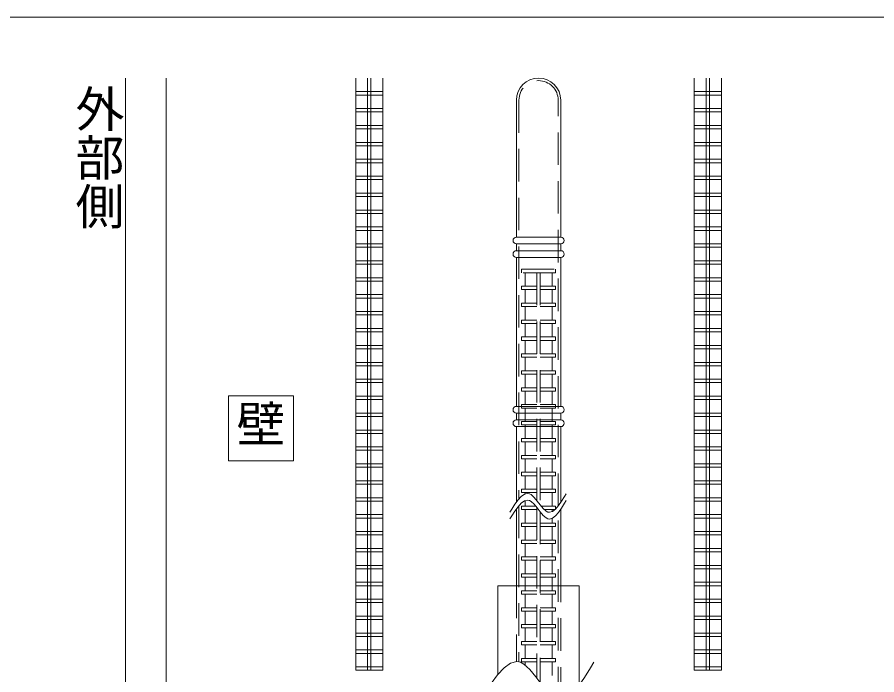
# Model space of a CAD drawing. Units: millimetres, scale not verified. Extents: x -1603 to 1603, y -1111 to 1111.
# Drawn here: x 1119.3 to 1373.2, y -734.3 to -540 of the extents above; entities that cross this region are included whole.
import ezdxf
from ezdxf.enums import TextEntityAlignment as Align

# ---------------------------------------------------------------- set-up
doc = ezdxf.new("R2010")
doc.units = ezdxf.units.MM
doc.header["$LTSCALE"] = 8
doc.linetypes.add('DASHED1', pattern=[1.8, 1.2, -0.6])
doc.layers.add('1-0_', color=7, linetype='Continuous', lineweight=9)
doc.layers.add('4-0_通り芯', color=5, linetype='Continuous', lineweight=9)
doc.styles.add('@ＭＳ ゴシック', font='')
doc.styles.add('ＭＳ ゴシック', font='')
doc.styles.get('@ＭＳ ゴシック').set_extended_font_data('@MS Gothic')
doc.styles.get('ＭＳ ゴシック').set_extended_font_data('MS Gothic')

msp = doc.modelspace()

# ---------------------------------------------------------------- linework, layer by layer
at = {"layer": '1-0_'}
msp.add_line((40, -540), (1520, -540), dxfattribs=at)
at = {"layer": '4-0_通り芯', "color": 7}
for p, q in [((1163.333, -558), (1163.333, -763)), ((1200.933, -651.878), (1181.733, -651.878)), ((1200.933, -671.078), (1200.933, -651.878)), ((1285.333, -708), (1261.333, -708)), ((1261.333, -708), (1261.333, -734.247)), ((1285.333, -708), (1285.333, -737.388))]:
    msp.add_line(p, q, dxfattribs=at)
at = {"layer": '4-0_通り芯', "color": 4}
for p, q in [((1219.333, -733), (1219.333, -558)), ((1222.833, -733), (1222.833, -558)), ((1223.833, -733), (1223.833, -558)), ((1227.333, -733), (1227.333, -558)), ((1319.333, -733), (1319.333, -558)), ((1322.833, -733), (1322.833, -558)), ((1323.833, -733), (1323.833, -558)), ((1327.333, -733), (1327.333, -558))]:
    msp.add_line(p, q, dxfattribs=at)
at = {"layer": '4-0_通り芯'}
for p, q in [((1227.333, -562), (1219.333, -562)), ((1219.333, -563), (1227.333, -563)), ((1319.333, -562), (1327.333, -562)), ((1327.333, -563), (1319.333, -563)), ((1227.333, -567), (1219.333, -567)), ((1219.333, -568), (1227.333, -568)), ((1319.333, -567), (1327.333, -567)), ((1327.333, -568), (1319.333, -568)), ((1227.333, -572), (1219.333, -572)), ((1219.333, -573), (1227.333, -573)), ((1319.333, -572), (1327.333, -572)), ((1327.333, -573), (1319.333, -573)), ((1227.333, -577), (1219.333, -577)), ((1219.333, -578), (1227.333, -578)), ((1319.333, -577), (1327.333, -577)), ((1327.333, -578), (1319.333, -578)), ((1227.333, -582), (1219.333, -582)), ((1219.333, -583), (1227.333, -583)), ((1319.333, -582), (1327.333, -582)), ((1327.333, -583), (1319.333, -583)), ((1227.333, -587), (1219.333, -587)), ((1219.333, -588), (1227.333, -588)), ((1319.333, -587), (1327.333, -587)), ((1327.333, -588), (1319.333, -588)), ((1227.333, -592), (1219.333, -592)), ((1219.333, -593), (1227.333, -593)), ((1319.333, -592), (1327.333, -592)), ((1327.333, -593), (1319.333, -593)), ((1227.333, -597), (1219.333, -597)), ((1219.333, -598), (1227.333, -598)), ((1319.333, -597), (1327.333, -597)), ((1327.333, -598), (1319.333, -598)), ((1227.333, -602), (1219.333, -602)), ((1219.333, -603), (1227.333, -603)), ((1319.333, -602), (1327.333, -602)), ((1327.333, -603), (1319.333, -603)), ((1227.333, -607), (1219.333, -607)), ((1219.333, -608), (1227.333, -608)), ((1319.333, -607), (1327.333, -607)), ((1327.333, -608), (1319.333, -608)), ((1227.333, -612), (1219.333, -612)), ((1219.333, -613), (1227.333, -613)), ((1319.333, -612), (1327.333, -612)), ((1327.333, -613), (1319.333, -613)), ((1227.333, -617), (1219.333, -617)), ((1219.333, -618), (1227.333, -618)), ((1319.333, -617), (1327.333, -617)), ((1327.333, -618), (1319.333, -618)), ((1227.333, -622), (1219.333, -622)), ((1319.333, -622), (1327.333, -622)), ((1219.333, -623), (1227.333, -623)), ((1327.333, -623), (1319.333, -623)), ((1227.333, -627), (1219.333, -627)), ((1319.333, -627), (1327.333, -627)), ((1219.333, -628), (1227.333, -628)), ((1327.333, -628), (1319.333, -628)), ((1227.333, -632), (1219.333, -632)), ((1319.333, -632), (1327.333, -632)), ((1219.333, -633), (1227.333, -633)), ((1327.333, -633), (1319.333, -633)), ((1227.333, -637), (1219.333, -637)), ((1319.333, -637), (1327.333, -637)), ((1219.333, -638), (1227.333, -638)), ((1327.333, -638), (1319.333, -638)), ((1227.333, -642), (1219.333, -642)), ((1319.333, -642), (1327.333, -642)), ((1219.333, -643), (1227.333, -643)), ((1327.333, -643), (1319.333, -643)), ((1227.333, -647), (1219.333, -647)), ((1319.333, -647), (1327.333, -647)), ((1219.333, -648), (1227.333, -648)), ((1327.333, -648), (1319.333, -648)), ((1227.333, -652), (1219.333, -652)), ((1319.333, -652), (1327.333, -652)), ((1219.333, -653), (1227.333, -653)), ((1327.333, -653), (1319.333, -653)), ((1227.333, -657), (1219.333, -657)), ((1319.333, -657), (1327.333, -657)), ((1219.333, -658), (1227.333, -658)), ((1327.333, -658), (1319.333, -658)), ((1227.333, -662), (1219.333, -662)), ((1319.333, -662), (1327.333, -662)), ((1219.333, -663), (1227.333, -663)), ((1327.333, -663), (1319.333, -663)), ((1227.333, -667), (1219.333, -667)), ((1319.333, -667), (1327.333, -667)), ((1219.333, -668), (1227.333, -668)), ((1327.333, -668), (1319.333, -668)), ((1227.333, -672), (1219.333, -672)), ((1319.333, -672), (1327.333, -672)), ((1219.333, -673), (1227.333, -673)), ((1327.333, -673), (1319.333, -673)), ((1227.333, -677), (1219.333, -677)), ((1319.333, -677), (1327.333, -677)), ((1219.333, -678), (1227.333, -678)), ((1327.333, -678), (1319.333, -678)), ((1227.333, -682), (1219.333, -682)), ((1319.333, -682), (1327.333, -682)), ((1219.333, -683), (1227.333, -683)), ((1327.333, -683), (1319.333, -683)), ((1227.333, -687), (1219.333, -687)), ((1219.333, -688), (1227.333, -688)), ((1319.333, -687), (1327.333, -687)), ((1327.333, -688), (1319.333, -688)), ((1227.333, -692), (1219.333, -692)), ((1219.333, -693), (1227.333, -693)), ((1319.333, -692), (1327.333, -692)), ((1327.333, -693), (1319.333, -693)), ((1227.333, -697), (1219.333, -697)), ((1219.333, -698), (1227.333, -698)), ((1319.333, -697), (1327.333, -697)), ((1327.333, -698), (1319.333, -698)), ((1227.333, -702), (1219.333, -702)), ((1219.333, -703), (1227.333, -703)), ((1319.333, -702), (1327.333, -702)), ((1327.333, -703), (1319.333, -703)), ((1227.333, -707), (1219.333, -707)), ((1219.333, -708), (1227.333, -708)), ((1319.333, -707), (1327.333, -707)), ((1327.333, -708), (1319.333, -708)), ((1227.333, -712), (1219.333, -712)), ((1219.333, -713), (1227.333, -713)), ((1319.333, -712), (1327.333, -712)), ((1327.333, -713), (1319.333, -713)), ((1227.333, -717), (1219.333, -717)), ((1219.333, -718), (1227.333, -718)), ((1319.333, -717), (1327.333, -717)), ((1327.333, -718), (1319.333, -718)), ((1227.333, -722), (1219.333, -722)), ((1219.333, -723), (1227.333, -723)), ((1319.333, -722), (1327.333, -722)), ((1327.333, -723), (1319.333, -723)), ((1227.333, -727), (1219.333, -727)), ((1219.333, -728), (1227.333, -728)), ((1319.333, -727), (1327.333, -727)), ((1327.333, -728), (1319.333, -728)), ((1227.333, -732), (1219.333, -732)), ((1219.333, -733), (1227.333, -733)), ((1319.333, -732), (1327.333, -732)), ((1327.333, -733), (1319.333, -733))]:
    msp.add_line(p, q, dxfattribs=at)
at = {"layer": '4-0_通り芯', "color": 2}
for p, q in [((1266.783, -564.55), (1266.783, -605)), ((1279.883, -605), (1279.883, -564.55)), ((1279.883, -605), (1266.783, -605)), ((1279.883, -607), (1266.783, -607)), ((1266.783, -607), (1266.783, -609)), ((1279.883, -609), (1266.783, -609)), ((1279.883, -609), (1279.883, -607)), ((1266.783, -611), (1266.783, -655)), ((1279.883, -611), (1266.783, -611)), ((1279.883, -655), (1279.883, -611)), ((1279.883, -655), (1266.783, -655)), ((1279.883, -657), (1266.783, -657)), ((1266.783, -657), (1266.783, -659)), ((1279.883, -659), (1279.883, -657)), ((1279.883, -659), (1266.783, -659)), ((1279.883, -661), (1266.783, -661)), ((1266.783, -661), (1266.783, -683.353)), ((1279.883, -683.408), (1279.883, -661)), ((1266.783, -685.353), (1266.783, -708)), ((1279.883, -708), (1279.883, -685.408))]:
    msp.add_line(p, q, dxfattribs=at)
at = {"layer": '4-0_通り芯', "color": 2, "linetype": 'DASHED1'}
for p, q in [((1267.533, -564.55), (1267.533, -682.406)), ((1279.133, -684.452), (1279.133, -564.55)), ((1267.533, -684.406), (1267.533, -730.552)), ((1279.133, -741.542), (1279.133, -686.452)), ((1266.783, -708), (1266.783, -730.458)), ((1279.883, -741.634), (1279.883, -708))]:
    msp.add_line(p, q, dxfattribs=at)
at = {"layer": '4-0_通り芯', "linetype": 'DASHED1'}
for p, q in [((1278.333, -615.5), (1268.333, -615.5)), ((1278.333, -614.5), (1278.333, -615.5)), ((1273.833, -619.5), (1278.333, -619.5)), ((1278.333, -619.5), (1278.333, -620.5)), ((1272.833, -620.5), (1268.333, -620.5)), ((1278.333, -620.5), (1273.833, -620.5)), ((1273.833, -624.5), (1278.333, -624.5)), ((1278.333, -624.5), (1278.333, -625.5)), ((1272.833, -625.5), (1268.333, -625.5)), ((1278.333, -625.5), (1273.833, -625.5)), ((1273.833, -629.5), (1278.333, -629.5)), ((1278.333, -629.5), (1278.333, -630.5)), ((1272.833, -630.5), (1268.333, -630.5)), ((1278.333, -630.5), (1273.833, -630.5)), ((1273.833, -634.5), (1278.333, -634.5)), ((1278.333, -634.5), (1278.333, -635.5)), ((1272.833, -635.5), (1268.333, -635.5)), ((1278.333, -635.5), (1273.833, -635.5)), ((1268.333, -640.5), (1268.333, -639.5)), ((1268.333, -639.5), (1272.833, -639.5)), ((1273.833, -639.5), (1278.333, -639.5)), ((1278.333, -639.5), (1278.333, -640.5)), ((1272.833, -640.5), (1268.333, -640.5)), ((1278.333, -640.5), (1273.833, -640.5)), ((1268.333, -645.5), (1268.333, -644.5)), ((1268.333, -644.5), (1272.833, -644.5)), ((1273.833, -644.5), (1278.333, -644.5)), ((1278.333, -644.5), (1278.333, -645.5)), ((1272.833, -645.5), (1268.333, -645.5)), ((1278.333, -645.5), (1273.833, -645.5)), ((1273.833, -649.5), (1278.333, -649.5)), ((1278.333, -649.5), (1278.333, -650.5)), ((1272.833, -650.5), (1268.333, -650.5)), ((1278.333, -650.5), (1273.833, -650.5)), ((1268.333, -655.5), (1268.333, -654.5)), ((1268.333, -654.5), (1272.833, -654.5)), ((1273.833, -654.5), (1278.333, -654.5)), ((1278.333, -654.5), (1278.333, -655.5)), ((1272.833, -655.5), (1268.333, -655.5)), ((1278.333, -655.5), (1273.833, -655.5)), ((1273.833, -659.5), (1278.333, -659.5)), ((1278.333, -659.5), (1278.333, -660.5)), ((1272.833, -660.5), (1268.333, -660.5)), ((1278.333, -660.5), (1273.833, -660.5)), ((1273.833, -664.5), (1278.333, -664.5)), ((1278.333, -664.5), (1278.333, -665.5)), ((1272.833, -665.5), (1268.333, -665.5)), ((1278.333, -665.5), (1273.833, -665.5)), ((1273.833, -669.5), (1278.333, -669.5)), ((1278.333, -669.5), (1278.333, -670.5)), ((1272.833, -670.5), (1268.333, -670.5)), ((1278.333, -670.5), (1273.833, -670.5)), ((1273.833, -674.5), (1278.333, -674.5)), ((1278.333, -674.5), (1278.333, -675.5)), ((1272.833, -675.5), (1268.333, -675.5)), ((1278.333, -675.5), (1273.833, -675.5)), ((1273.833, -679.5), (1278.333, -679.5)), ((1278.333, -679.5), (1278.333, -680.5)), ((1272.833, -680.5), (1268.333, -680.5)), ((1278.333, -680.5), (1273.833, -680.5)), ((1268.333, -685.5), (1268.333, -684.5)), ((1268.333, -684.5), (1272.542, -684.5)), ((1272.833, -685.5), (1268.333, -685.5)), ((1274.11, -684.5), (1278.333, -684.5)), ((1278.172, -685.5), (1275.019, -685.5)), ((1278.333, -684.5), (1278.333, -685.373)), ((1272.833, -690.5), (1268.333, -690.5)), ((1273.833, -689.5), (1278.333, -689.5)), ((1278.333, -690.5), (1273.833, -690.5)), ((1278.333, -689.5), (1278.333, -690.5)), ((1272.833, -695.5), (1268.333, -695.5)), ((1273.833, -694.5), (1278.333, -694.5)), ((1278.333, -695.5), (1273.833, -695.5)), ((1278.333, -694.5), (1278.333, -695.5)), ((1272.833, -700.5), (1268.333, -700.5)), ((1273.833, -699.5), (1278.333, -699.5)), ((1278.333, -700.5), (1273.833, -700.5)), ((1278.333, -699.5), (1278.333, -700.5)), ((1272.833, -705.5), (1268.333, -705.5)), ((1273.833, -704.5), (1278.333, -704.5)), ((1278.333, -705.5), (1273.833, -705.5)), ((1278.333, -704.5), (1278.333, -705.5)), ((1272.833, -710.5), (1268.333, -710.5)), ((1273.833, -709.5), (1278.333, -709.5)), ((1278.333, -710.5), (1273.833, -710.5)), ((1278.333, -709.5), (1278.333, -710.5)), ((1272.833, -715.5), (1268.333, -715.5)), ((1273.833, -714.5), (1278.333, -714.5)), ((1278.333, -715.5), (1273.833, -715.5)), ((1278.333, -714.5), (1278.333, -715.5)), ((1272.833, -720.5), (1268.333, -720.5)), ((1273.833, -719.5), (1278.333, -719.5)), ((1278.333, -720.5), (1273.833, -720.5)), ((1278.333, -719.5), (1278.333, -720.5)), ((1272.833, -725.5), (1268.333, -725.5)), ((1273.833, -724.5), (1278.333, -724.5)), ((1278.333, -725.5), (1273.833, -725.5)), ((1278.333, -724.5), (1278.333, -725.5)), ((1272.833, -730.5), (1268.333, -730.5)), ((1273.833, -729.5), (1278.333, -729.5)), ((1278.333, -730.5), (1273.833, -730.5)), ((1278.333, -729.5), (1278.333, -730.5))]:
    msp.add_line(p, q, dxfattribs=at)
at = {"layer": '4-0_通り芯', "color": 4, "linetype": 'DASHED1'}
for p, q in [((1269.333, -615.5), (1269.333, -619.5)), ((1272.833, -615.5), (1272.833, -682.855)), ((1273.833, -615.5), (1273.833, -684.165)), ((1277.333, -615.5), (1277.333, -619.5)), ((1269.333, -620.5), (1269.333, -624.5)), ((1277.333, -620.5), (1277.333, -624.5)), ((1269.333, -625.5), (1269.333, -629.5)), ((1277.333, -625.5), (1277.333, -629.5)), ((1269.333, -630.5), (1269.333, -634.5)), ((1277.333, -630.5), (1277.333, -634.5)), ((1269.333, -635.5), (1269.333, -639.5)), ((1277.333, -635.5), (1277.333, -639.5)), ((1269.333, -640.5), (1269.333, -644.5)), ((1277.333, -640.5), (1277.333, -644.5)), ((1269.333, -645.5), (1269.333, -649.5)), ((1277.333, -645.5), (1277.333, -649.5)), ((1269.333, -650.5), (1269.333, -654.5)), ((1277.333, -650.5), (1277.333, -654.5)), ((1269.333, -655.5), (1269.333, -659.5)), ((1277.333, -655.5), (1277.333, -659.5)), ((1269.333, -660.5), (1269.333, -664.5)), ((1277.333, -660.5), (1277.333, -664.5)), ((1269.333, -665.5), (1269.333, -669.5)), ((1277.333, -665.5), (1277.333, -669.5)), ((1269.333, -670.5), (1269.333, -674.5)), ((1277.333, -670.5), (1277.333, -674.5)), ((1269.333, -675.5), (1269.333, -679.5)), ((1277.333, -675.5), (1277.333, -679.5)), ((1269.333, -680.5), (1269.333, -680.917)), ((1269.333, -682.917), (1269.333, -684.5)), ((1277.333, -680.5), (1277.333, -684.5)), ((1269.333, -685.5), (1269.333, -689.5)), ((1272.833, -684.855), (1272.833, -735.35)), ((1277.333, -685.5), (1277.333, -686.094)), ((1273.833, -686.165), (1273.833, -736.672)), ((1269.333, -690.5), (1269.333, -694.5)), ((1277.333, -688.094), (1277.333, -689.5)), ((1277.333, -690.5), (1277.333, -694.5)), ((1269.333, -695.5), (1269.333, -699.5)), ((1277.333, -695.5), (1277.333, -699.5)), ((1269.333, -700.5), (1269.333, -704.5)), ((1277.333, -700.5), (1277.333, -704.5)), ((1269.333, -705.5), (1269.333, -709.5)), ((1277.333, -705.5), (1277.333, -709.5)), ((1269.333, -710.5), (1269.333, -714.5)), ((1277.333, -710.5), (1277.333, -714.5)), ((1269.333, -715.5), (1269.333, -719.5)), ((1277.333, -715.5), (1277.333, -719.5)), ((1269.333, -720.5), (1269.333, -724.5)), ((1277.333, -720.5), (1277.333, -724.5)), ((1269.333, -725.5), (1269.333, -729.5)), ((1277.333, -725.5), (1277.333, -729.5)), ((1269.333, -730.5), (1269.333, -731.491)), ((1277.333, -730.5), (1277.333, -734.5))]:
    msp.add_line(p, q, dxfattribs=at)
at = {"layer": '4-0_通り芯', "color": 7}
for points in [[(1151.333, -558), (1151.333, -813), (1163.333, -813)], [(1181.733, -651.878), (1181.733, -671.078), (1200.933, -671.078)]]:
    msp.add_lwpolyline(points, dxfattribs=at)
at = {"layer": '4-0_通り芯', "linetype": 'DASHED1'}
for points in [[(1268.333, -615.5), (1268.333, -614.5), (1278.333, -614.5)], [(1268.333, -620.5), (1268.333, -619.5), (1272.833, -619.5)], [(1268.333, -625.5), (1268.333, -624.5), (1272.833, -624.5)], [(1268.333, -630.5), (1268.333, -629.5), (1272.833, -629.5)], [(1268.333, -635.5), (1268.333, -634.5), (1272.833, -634.5)], [(1268.333, -650.5), (1268.333, -649.5), (1272.833, -649.5)], [(1268.333, -660.5), (1268.333, -659.5), (1272.833, -659.5)], [(1268.333, -665.5), (1268.333, -664.5), (1272.833, -664.5)], [(1268.333, -670.5), (1268.333, -669.5), (1272.833, -669.5)], [(1268.333, -675.5), (1268.333, -674.5), (1272.833, -674.5)], [(1268.333, -680.5), (1268.333, -679.5), (1272.833, -679.5)], [(1268.333, -690.5), (1268.333, -689.5), (1272.833, -689.5)], [(1268.333, -695.5), (1268.333, -694.5), (1272.833, -694.5)], [(1268.333, -700.5), (1268.333, -699.5), (1272.833, -699.5)], [(1268.333, -705.5), (1268.333, -704.5), (1272.833, -704.5)], [(1268.333, -710.5), (1268.333, -709.5), (1272.833, -709.5)], [(1268.333, -715.5), (1268.333, -714.5), (1272.833, -714.5)], [(1268.333, -720.5), (1268.333, -719.5), (1272.833, -719.5)], [(1268.333, -725.5), (1268.333, -724.5), (1272.833, -724.5)], [(1268.333, -730.5), (1268.333, -729.5), (1272.833, -729.5)]]:
    msp.add_lwpolyline(points, dxfattribs=at)
at = {"layer": '4-0_通り芯', "color": 3}
for points in [[(1264.833, -686.25), (1265.385, -685.387), (1266.337, -683.955), (1267.286, -682.675), (1268.232, -681.644), (1269.173, -680.959), (1270.109, -680.716), (1270.648, -680.816), (1271.166, -681.093), (1272.055, -681.905), (1272.938, -682.983), (1273.818, -684.146), (1274.696, -685.211), (1275.573, -685.995), (1276.082, -686.25), (1276.592, -686.322), (1277.472, -686.051), (1278.354, -685.357), (1279.236, -684.333), (1280.12, -683.07), (1281.004, -681.663), (1281.516, -680.816)], [(1264.833, -688.25), (1265.385, -687.387), (1266.337, -685.955), (1267.286, -684.675), (1268.232, -683.644), (1269.173, -682.959), (1270.109, -682.716), (1270.648, -682.816), (1271.166, -683.093), (1272.055, -683.905), (1272.938, -684.983), (1273.818, -686.146), (1274.696, -687.211), (1275.573, -687.995), (1276.082, -688.25), (1276.592, -688.322), (1277.472, -688.051), (1278.354, -687.357), (1279.236, -686.333), (1280.12, -685.07), (1281.004, -683.663), (1281.516, -682.816)], [(1256.333, -741.499), (1257.438, -739.774), (1259.34, -736.91), (1261.239, -734.35), (1263.131, -732.288), (1265.013, -730.918), (1266.884, -730.432), (1267.962, -730.631), (1268.999, -731.185), (1270.776, -732.809), (1272.543, -734.966), (1274.302, -737.292), (1276.058, -739.421), (1277.813, -740.99), (1278.831, -741.499), (1279.85, -741.644), (1281.611, -741.102), (1283.374, -739.714), (1285.139, -737.665), (1286.906, -735.141), (1288.674, -732.325), (1289.699, -730.631)]]:
    msp.add_lwpolyline(points, dxfattribs=at)
at = {"layer": '4-0_通り芯', "color": 2}
for centre, radius, start, end in [((1273.333, -564.55), 6.55, 0, 180), ((1266.783, -606), 1, 90, 180), ((1266.783, -606), 1, 180, 270), ((1279.883, -606), 1, 0, 90), ((1279.883, -606), 1, 270, 0), ((1266.783, -610), 1, 90, 180), ((1279.883, -610), 1, 0, 90), ((1266.783, -610), 1, 180, 270), ((1279.883, -610), 1, 270, 0), ((1266.783, -656), 1, 90, 180), ((1279.883, -656), 1, 0, 90), ((1266.783, -656), 1, 180, 270), ((1279.883, -656), 1, 270, 0), ((1266.783, -660), 1, 90, 180), ((1266.783, -660), 1, 180, 270), ((1279.883, -660), 1, 0, 90), ((1279.883, -660), 1, 270, 0)]:
    msp.add_arc(centre, radius, start, end, dxfattribs=at)
at = {"layer": '4-0_通り芯', "color": 2, "linetype": 'DASHED1'}
msp.add_arc((1273.333, -564.55), 5.8, 0, 180, dxfattribs=at)

# ---------------------------------------------------------------- texts
at = {"layer": '4-0_通り芯', "color": 7, "style": '@ＭＳ ゴシック'}
msp.add_text('外部側', height=10.56, rotation=270, dxfattribs=at).set_placement((1135.133, -559.8), align=Align.BOTTOM_LEFT)
at = {"layer": '4-0_通り芯', "color": 7, "style": 'ＭＳ ゴシック'}
msp.add_text('壁', height=10.56, dxfattribs=at).set_placement((1184.133, -668.678), align=Align.BOTTOM_LEFT)

doc.saveas('drawing.dxf')
